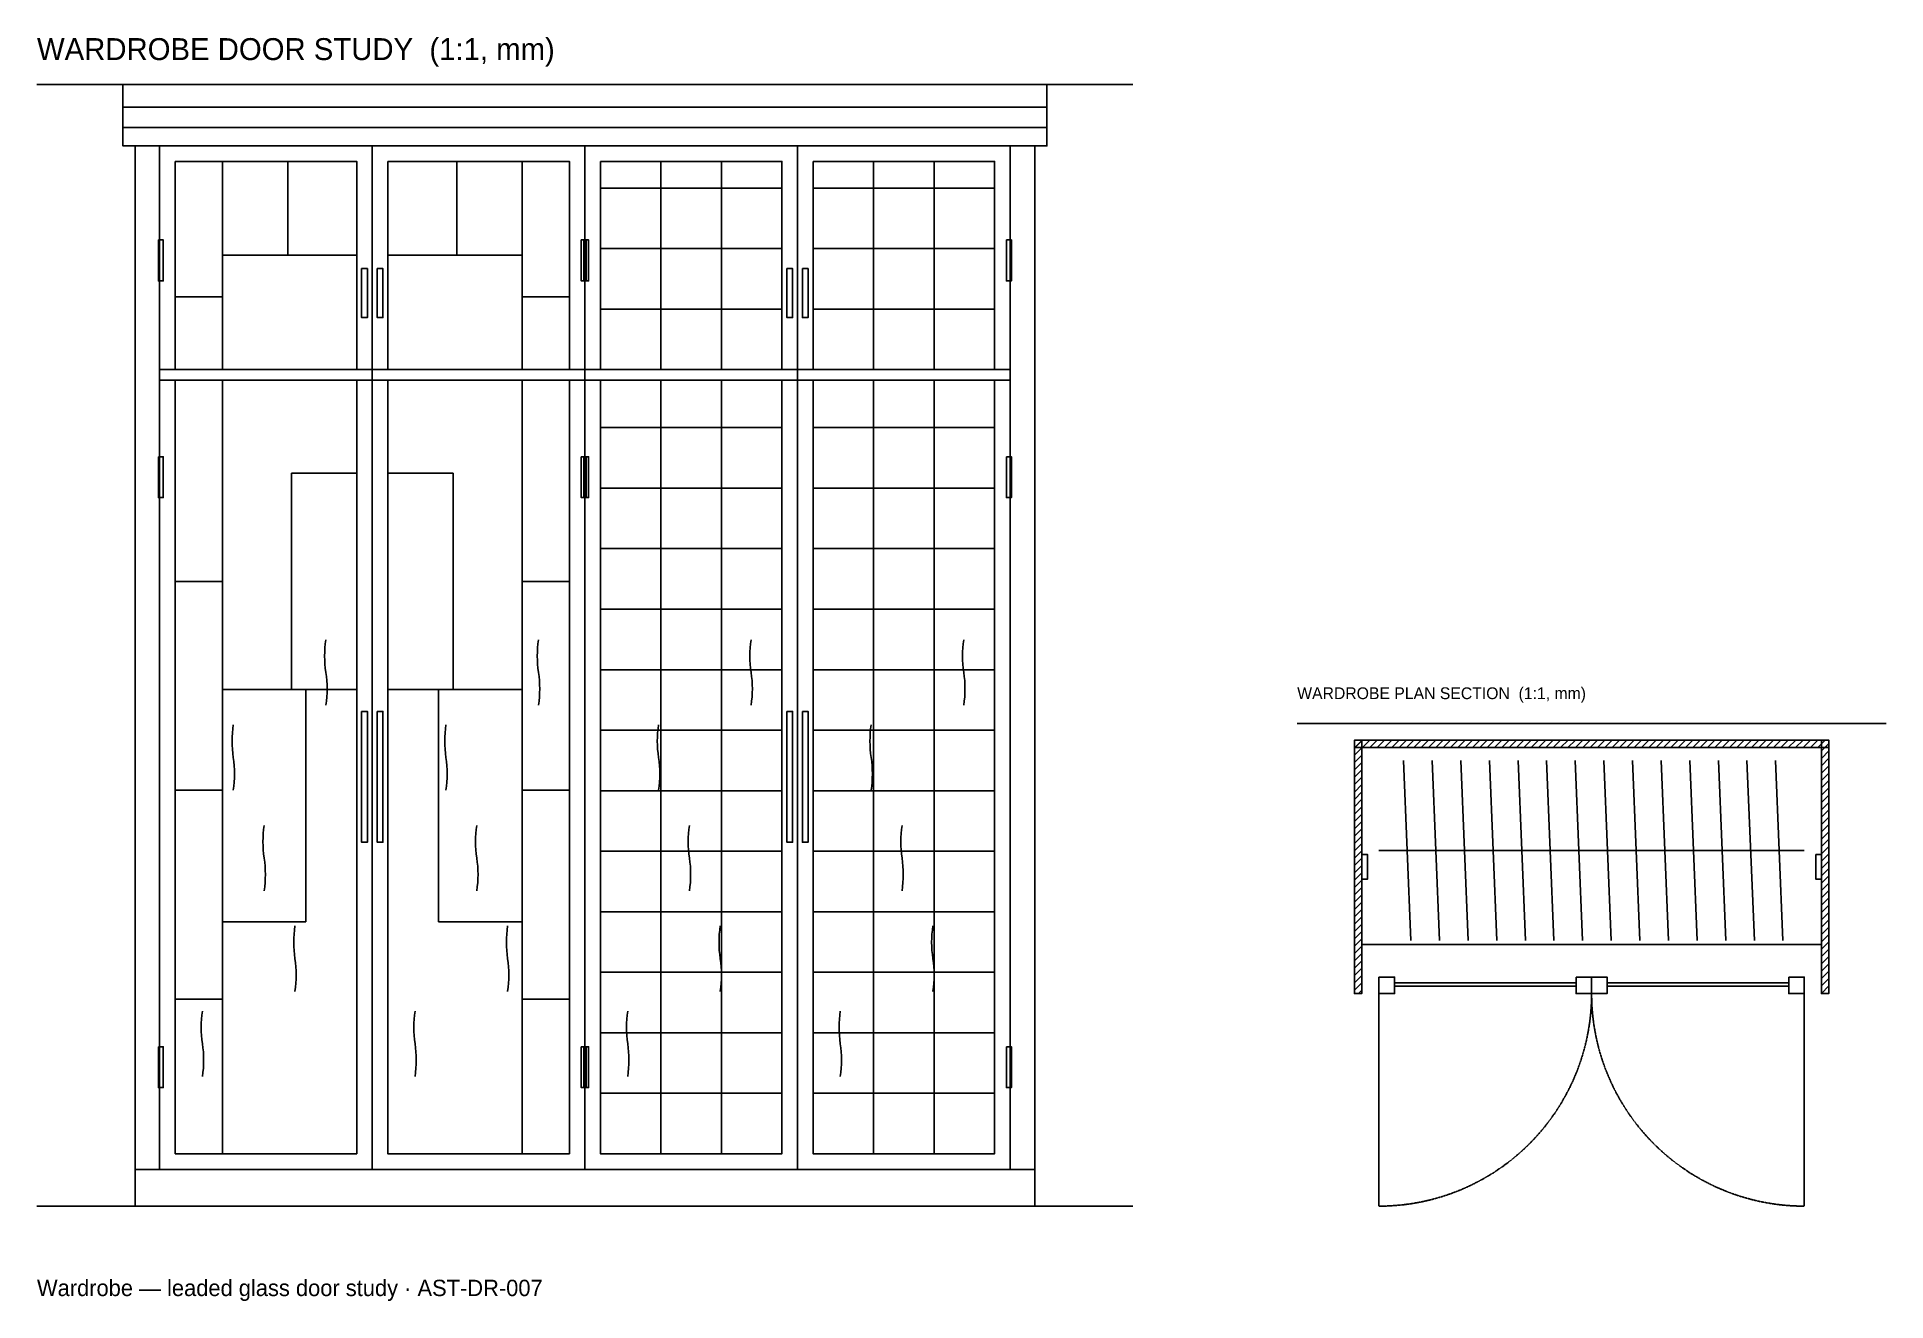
# Model space of a CAD drawing. Header units: millimetres. Extents: x 0 to 4522, y -232 to 2859.
import ezdxf

# ---------------------------------------------------------------- set-up
doc = ezdxf.new("R2010")
doc.units = ezdxf.units.MM
doc.linetypes.add('DASHED', pattern=[1.524, 1.27, -0.254])
for name, color, linetype in [('Wardrobe door study', 7, 'Continuous'), ('Wardrobe plan section', 7, 'Continuous'), ('Wardrobe plan section hatch', 8, 'Continuous')]:
    doc.layers.add(name, color=color, linetype=linetype)

msp = doc.modelspace()

# ---------------------------------------------------------------- hatches: boundary and pattern name
at = {"layer": 'Wardrobe plan section hatch'}
h = msp.add_hatch(dxfattribs=at)
h.set_pattern_fill('ANSI31', scale=4)
h.paths.add_polyline_path([(3222, 1140), (4382, 1140), (4382, 1122), (3222, 1122), (3222, 1140)])
h = msp.add_hatch(dxfattribs=at)
h.set_pattern_fill('ANSI31', scale=4)
h.paths.add_polyline_path([(3222, 1140), (3240, 1140), (3240, 520), (3222, 520), (3222, 1140)])
h = msp.add_hatch(dxfattribs=at)
h.set_pattern_fill('ANSI31', scale=4)
h.paths.add_polyline_path([(4364, 1140), (4382, 1140), (4382, 520), (4364, 520), (4364, 1140)])

# ---------------------------------------------------------------- linework, layer by layer
at = {"layer": 'Wardrobe door study', "linetype": 'DASHED'}
msp.add_line((0, 2743), (2680, 2743), dxfattribs=at)
at = {"layer": 'Wardrobe door study'}
for p, q in [((210, 2688), (2470, 2688)), ((210, 2638), (2470, 2638)), ((453.4, 2046), (453.4, 2555)), ((613.3, 2325.9), (613.3, 2555)), ((1026.7, 2325.9), (1026.7, 2555)), ((1186.6, 2046), (1186.6, 2555)), ((1526, 2046), (1526, 2555)), ((1674, 2046), (1674, 2555)), ((2046, 2046), (2046, 2555)), ((2194, 2046), (2194, 2555)), ((1378, 2490), (1822, 2490)), ((1898, 2490), (2342, 2490)), ((453.4, 2325.9), (782, 2325.9)), ((1186.6, 2325.9), (858, 2325.9)), ((1378, 2342), (1822, 2342)), ((1898, 2342), (2342, 2342)), ((338, 2224.2), (453.4, 2224.2)), ((1302, 2224.2), (1186.6, 2224.2)), ((1378, 2194), (1822, 2194)), ((1898, 2194), (2342, 2194)), ((453.4, 128), (453.4, 2020)), ((1186.6, 128), (1186.6, 2020)), ((1526, 128), (1526, 2020)), ((1674, 128), (1674, 2020)), ((2046, 128), (2046, 2020)), ((2194, 128), (2194, 2020)), ((1378, 1904), (1822, 1904)), ((1898, 1904), (2342, 1904)), ((622.2, 1263.2), (622.2, 1793)), ((622.2, 1793), (782, 1793)), ((1017.8, 1793), (858, 1793)), ((1017.8, 1263.2), (1017.8, 1793)), ((1378, 1756), (1822, 1756)), ((1898, 1756), (2342, 1756)), ((1378, 1608), (1822, 1608)), ((1898, 1608), (2342, 1608)), ((338, 1528.1), (453.4, 1528.1)), ((1302, 1528.1), (1186.6, 1528.1)), ((1378, 1460), (1822, 1460)), ((1898, 1460), (2342, 1460)), ((1378, 1312), (1822, 1312)), ((1898, 1312), (2342, 1312)), ((453.4, 1263.2), (782, 1263.2)), ((657.7, 695.6), (657.7, 1263.2)), ((1186.6, 1263.2), (858, 1263.2)), ((982.3, 695.6), (982.3, 1263.2)), ((1378, 1164), (1822, 1164)), ((1898, 1164), (2342, 1164)), ((338, 1017.2), (453.4, 1017.2)), ((1302, 1017.2), (1186.6, 1017.2)), ((1378, 1016), (1822, 1016)), ((1898, 1016), (2342, 1016)), ((1378, 868), (1822, 868)), ((1898, 868), (2342, 868)), ((453.4, 695.6), (657.7, 695.6)), ((1186.6, 695.6), (982.3, 695.6)), ((1378, 720), (1822, 720)), ((1898, 720), (2342, 720)), ((1378, 572), (1822, 572)), ((1898, 572), (2342, 572)), ((338, 506.4), (453.4, 506.4)), ((1302, 506.4), (1186.6, 506.4)), ((1378, 424), (1822, 424)), ((1898, 424), (2342, 424)), ((1378, 276), (1822, 276)), ((1898, 276), (2342, 276)), ((0, 0), (2680, 0))]:
    msp.add_line(p, q, dxfattribs=at)
for points in [[(210, 2743), (2470, 2743), (2470, 2593), (210, 2593), (210, 2743)], [(240, 2593), (2440, 2593), (2440, 90), (240, 90), (240, 2593)], [(300, 2593), (820, 2593), (820, 90), (300, 90), (300, 2593)], [(820, 2593), (1340, 2593), (1340, 90), (820, 90), (820, 2593)], [(1340, 2593), (1860, 2593), (1860, 90), (1340, 90), (1340, 2593)], [(1860, 2593), (2380, 2593), (2380, 90), (1860, 90), (1860, 2593)], [(338, 2555), (782, 2555), (782, 2046), (338, 2046), (338, 2555)], [(858, 2555), (1302, 2555), (1302, 2046), (858, 2046), (858, 2555)], [(1378, 2555), (1822, 2555), (1822, 2046), (1378, 2046), (1378, 2555)], [(1898, 2555), (2342, 2555), (2342, 2046), (1898, 2046), (1898, 2555)], [(297, 2363), (309, 2363), (309, 2263), (297, 2263), (297, 2363)], [(1331, 2363), (1343, 2363), (1343, 2263), (1331, 2263), (1331, 2363)], [(1337, 2363), (1349, 2363), (1349, 2263), (1337, 2263), (1337, 2363)], [(2371, 2363), (2383, 2363), (2383, 2263), (2371, 2263), (2371, 2363)], [(794, 2293), (808, 2293), (808, 2173), (794, 2173), (794, 2293)], [(832, 2293), (846, 2293), (846, 2173), (832, 2173), (832, 2293)], [(1834, 2293), (1848, 2293), (1848, 2173), (1834, 2173), (1834, 2293)], [(1872, 2293), (1886, 2293), (1886, 2173), (1872, 2173), (1872, 2293)], [(300, 2046), (820, 2046), (820, 2020), (300, 2020), (300, 2046)], [(820, 2046), (1340, 2046), (1340, 2020), (820, 2020), (820, 2046)], [(1340, 2046), (1860, 2046), (1860, 2020), (1340, 2020), (1340, 2046)], [(1860, 2046), (2380, 2046), (2380, 2020), (1860, 2020), (1860, 2046)], [(338, 2020), (782, 2020), (782, 128), (338, 128), (338, 2020)], [(858, 2020), (1302, 2020), (1302, 128), (858, 128), (858, 2020)], [(1378, 2020), (1822, 2020), (1822, 128), (1378, 128), (1378, 2020)], [(1898, 2020), (2342, 2020), (2342, 128), (1898, 128), (1898, 2020)], [(297, 1833), (309, 1833), (309, 1733), (297, 1733), (297, 1833)], [(1331, 1833), (1343, 1833), (1343, 1733), (1331, 1733), (1331, 1833)], [(1337, 1833), (1349, 1833), (1349, 1733), (1337, 1733), (1337, 1833)], [(2371, 1833), (2383, 1833), (2383, 1733), (2371, 1733), (2371, 1833)], [(794, 1210), (808, 1210), (808, 890), (794, 890), (794, 1210)], [(832, 1210), (846, 1210), (846, 890), (832, 890), (832, 1210)], [(1834, 1210), (1848, 1210), (1848, 890), (1834, 890), (1834, 1210)], [(1872, 1210), (1886, 1210), (1886, 890), (1872, 890), (1872, 1210)], [(297, 390), (309, 390), (309, 290), (297, 290), (297, 390)], [(1331, 390), (1343, 390), (1343, 290), (1331, 290), (1331, 390)], [(1337, 390), (1349, 390), (1349, 290), (1337, 290), (1337, 390)], [(2371, 390), (2383, 390), (2383, 290), (2371, 290), (2371, 390)], [(240, 90), (2440, 90), (2440, 0), (240, 0), (240, 90)]]:
    msp.add_lwpolyline(points, dxfattribs=at)
for points in [[(706.5, 1225.4), (710.5, 1252), (710.5, 1278.7), (706.5, 1305.4), (702.5, 1332), (702.5, 1358.7), (706.5, 1385.4)], [(1226.5, 1225.4), (1230.5, 1252), (1230.5, 1278.7), (1226.5, 1305.4), (1222.5, 1332), (1222.5, 1358.7), (1226.5, 1385.4)], [(1746.5, 1225.4), (1750.5, 1252), (1750.5, 1278.7), (1746.5, 1305.4), (1742.5, 1332), (1742.5, 1358.7), (1746.5, 1385.4)], [(2266.5, 1225.4), (2270.5, 1252), (2270.5, 1278.7), (2266.5, 1305.4), (2262.5, 1332), (2262.5, 1358.7), (2266.5, 1385.4)], [(480.1, 1017.2), (484.1, 1043.9), (484.1, 1070.6), (480.1, 1097.2), (476.1, 1123.9), (476.1, 1150.6), (480.1, 1177.2)], [(1000.1, 1017.2), (1004.1, 1043.9), (1004.1, 1070.6), (1000.1, 1097.2), (996.1, 1123.9), (996.1, 1150.6), (1000.1, 1177.2)], [(1520.1, 1017.2), (1524.1, 1043.9), (1524.1, 1070.6), (1520.1, 1097.2), (1516.1, 1123.9), (1516.1, 1150.6), (1520.1, 1177.2)], [(2040.1, 1017.2), (2044.1, 1043.9), (2044.1, 1070.6), (2040.1, 1097.2), (2036.1, 1123.9), (2036.1, 1150.6), (2040.1, 1177.2)], [(555.6, 771.3), (559.6, 797.9), (559.6, 824.6), (555.6, 851.3), (551.6, 877.9), (551.6, 904.6), (555.6, 931.3)], [(1075.6, 771.3), (1079.6, 797.9), (1079.6, 824.6), (1075.6, 851.3), (1071.6, 877.9), (1071.6, 904.6), (1075.6, 931.3)], [(1595.6, 771.3), (1599.6, 797.9), (1599.6, 824.6), (1595.6, 851.3), (1591.6, 877.9), (1591.6, 904.6), (1595.6, 931.3)], [(2115.6, 771.3), (2119.6, 797.9), (2119.6, 824.6), (2115.6, 851.3), (2111.6, 877.9), (2111.6, 904.6), (2115.6, 931.3)], [(631, 525.3), (635, 552), (635, 578.7), (631, 605.3), (627, 632), (627, 658.7), (631, 685.3)], [(1151, 525.3), (1155, 552), (1155, 578.7), (1151, 605.3), (1147, 632), (1147, 658.7), (1151, 685.3)], [(1671, 525.3), (1675, 552), (1675, 578.7), (1671, 605.3), (1667, 632), (1667, 658.7), (1671, 685.3)], [(2191, 525.3), (2195, 552), (2195, 578.7), (2191, 605.3), (2187, 632), (2187, 658.7), (2191, 685.3)], [(404.6, 317.2), (408.6, 343.9), (408.6, 370.5), (404.6, 397.2), (400.6, 423.9), (400.6, 450.5), (404.6, 477.2)], [(924.6, 317.2), (928.6, 343.9), (928.6, 370.5), (924.6, 397.2), (920.6, 423.9), (920.6, 450.5), (924.6, 477.2)], [(1444.6, 317.2), (1448.6, 343.9), (1448.6, 370.5), (1444.6, 397.2), (1440.6, 423.9), (1440.6, 450.5), (1444.6, 477.2)], [(1964.6, 317.2), (1968.6, 343.9), (1968.6, 370.5), (1964.6, 397.2), (1960.6, 423.9), (1960.6, 450.5), (1964.6, 477.2)]]:
    msp.add_open_spline(points, degree=3, knots=[0, 0, 0, 0, 1, 1, 1, 2, 2, 2, 2], dxfattribs=at)
at = {"layer": 'Wardrobe plan section'}
for p, q in [((3082, 1180), (4522, 1180)), ((3282, 870), (4322, 870))]:
    msp.add_line(p, q, dxfattribs=at)
at = {"layer": 'Wardrobe plan section', "linetype": 'DASHED'}
msp.add_line((3240, 640), (4364, 640), dxfattribs=at)
at = {"layer": 'Wardrobe plan section'}
for points in [[(3222, 1140), (4382, 1140), (4382, 1122), (3222, 1122), (3222, 1140)], [(3222, 1140), (3240, 1140), (3240, 520), (3222, 520), (3222, 1140)], [(4364, 1140), (4382, 1140), (4382, 520), (4364, 520), (4364, 1140)], [(3342, 1090), (3360, 650)], [(3412, 1090), (3430, 650)], [(3482, 1090), (3500, 650)], [(3552, 1090), (3570, 650)], [(3622, 1090), (3640, 650)], [(3692, 1090), (3710, 650)], [(3762, 1090), (3780, 650)], [(3832, 1090), (3850, 650)], [(3902, 1090), (3920, 650)], [(3972, 1090), (3990, 650)], [(4042, 1090), (4060, 650)], [(4112, 1090), (4130, 650)], [(4182, 1090), (4200, 650)], [(4252, 1090), (4270, 650)], [(3240, 860), (3254, 860), (3254, 800), (3240, 800), (3240, 860)], [(4350, 860), (4364, 860), (4364, 800), (4350, 800), (4350, 860)], [(3282, 560), (3320, 560), (3320, 520), (3282, 520), (3282, 560)], [(3320, 546), (3764, 546), (3764, 538), (3320, 538), (3320, 546)], [(3764, 560), (3802, 560), (3802, 520), (3764, 520), (3764, 560)], [(3802, 560), (3840, 560), (3840, 520), (3802, 520), (3802, 560)], [(3840, 546), (4284, 546), (4284, 538), (3840, 538), (3840, 546)], [(4284, 560), (4322, 560), (4322, 520), (4284, 520), (4284, 560)]]:
    msp.add_lwpolyline(points, dxfattribs=at)
at = {"layer": 'Wardrobe plan section', "linetype": 'DASHED'}
for points in [[(3282, 520), (3282, 0)], [(4322, 520), (4322, 0)]]:
    msp.add_lwpolyline(points, dxfattribs=at)
for points in [[(3282, 0), (3373.3, 0), (3463, 24), (3542, 69.7), (3621, 115.3), (3686.7, 181), (3732.3, 260), (3778, 339), (3802, 428.7), (3802, 520)], [(4322, 0), (4230.7, 0), (4141, 24), (4062, 69.7), (3983, 115.3), (3917.3, 181), (3871.7, 260), (3826, 339), (3802, 428.7), (3802, 520)]]:
    msp.add_open_spline(points, degree=3, knots=[0, 0, 0, 0, 1, 1, 1, 2, 2, 2, 3, 3, 3, 3], dxfattribs=at)

# ---------------------------------------------------------------- texts
at = {"layer": 'LABELS'}
for s, height, p in [('WARDROBE DOOR STUDY  (1:1, mm)', 53.6, (0, 2803)), ('WARDROBE PLAN SECTION  (1:1, mm)', 28.8, (3082, 1240)), ('Wardrobe — leaded glass door study · AST-DR-007', 40, (0, -220))]:
    msp.add_text(s, height=height, dxfattribs=at).set_placement(p)

doc.saveas('drawing.dxf')
